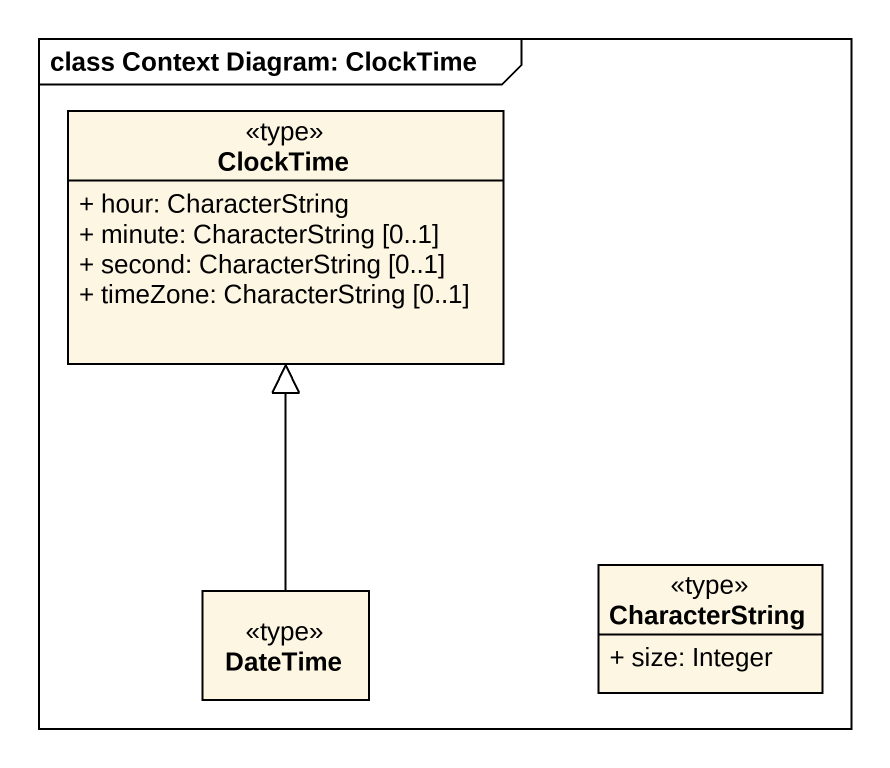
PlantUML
@startuml
mainframe class Context Diagram: ClockTime
hide circle
hide empty members
skinparam classAttributeIconSize 0
class ClockTime <<type>> {
  + hour: CharacterString
  + minute: CharacterString [0..1]
  + second: CharacterString [0..1]
  + timeZone: CharacterString [0..1]
}
class DateTime <<type>>
class CharacterString <<type>> {
  + size: Integer
}
DateTime -up-|> ClockTime
@enduml
